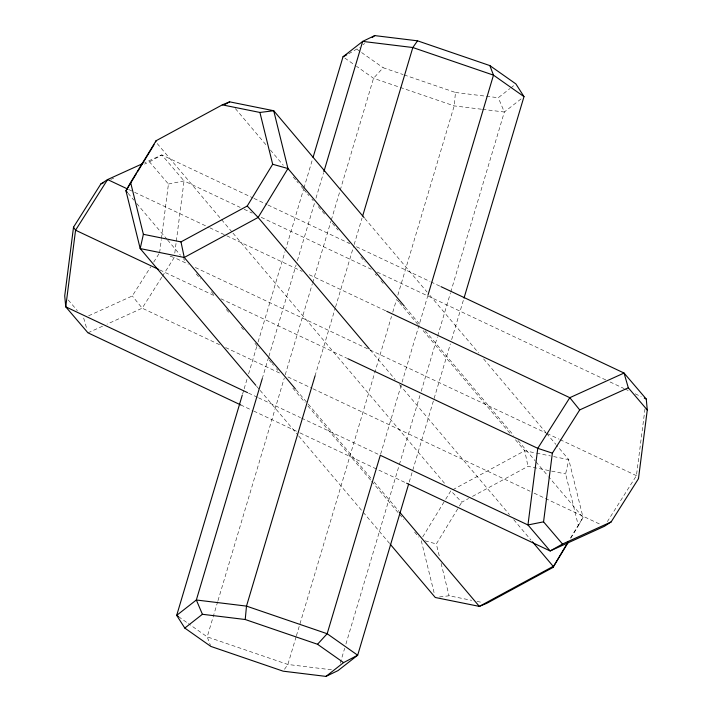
<?xml version="1.0" encoding="UTF-8"?>
<svg xmlns="http://www.w3.org/2000/svg" width="712" height="712" viewBox="0 0 712 712"><rect width="100%" height="100%" fill="white"/><g stroke="black" fill="none" stroke-linecap="round" stroke-linejoin="round"><path stroke-width="0.53" stroke-dasharray="3.56 2.67" d="M404.113 74.902L455.466 92.489L454.194 105.892L397.839 295.16M159.63 252.733L161.312 239.65M161.455 238.556L168.441 184.034L149.484 161.855L144.527 164.107M174.787 253.169L176.184 242.222M176.327 241.128L184.043 180.91L161.838 154.922L144.767 162.683M644.992 408.884L636.43 475.661L607.363 521.611M570.855 538.076L578.375 525.741L565.613 473.925L568.799 459.649L556.624 445.258M242.578 394.092L243.851 389.838M244.163 388.77L247.331 378.134M248.604 373.88L257.788 343.033M258.1 341.965L284.987 251.683M285.298 250.624L303.588 189.196M303.908 188.137L312.426 159.532M262.23 378.722L268.558 357.442M268.878 356.383L296.112 264.909M297.376 260.672L314.722 202.422M315.986 198.185L323.551 172.758M217.676 601.702L207.201 636.857L210.476 645.464M217.988 600.634L284.284 377.992M285.227 374.815L312.354 283.741M312.666 282.682L331 221.094M331.32 220.026L339.891 191.252M340.211 190.184L373.533 78.276L383.154 67.729L403.063 74.546M315.015 376.007L335.245 308.056M335.557 306.997L353.846 245.578M354.167 244.519L362.043 218.041M296.094 636.857L287.87 664.474L283.154 671.176M296.406 635.798L391.502 316.422M392.775 312.176L396.566 299.414M380.608 454.22L401.737 383.261M402.058 382.202L427.627 296.308M340.238 663.157L344.67 648.285M345.934 644.031L399.049 465.639M399.37 464.58L419.938 395.498M421.21 391.235L437.39 336.883M437.711 335.815L450.402 293.184M450.723 292.125L504.345 112.007L521.433 98.639M409.24 482.033L450.376 343.887M451.639 339.624L463.699 299.129M578.375 525.741L583.039 517.446L568.799 459.649L551.604 456.178M422.759 536.866L445.125 500.18M445.694 499.246L450.856 490.773L461.768 502.209L468.594 498.516M439.242 555.832L436.314 543.959L458.875 506.953M459.454 506.001L461.768 502.209M570.419 538.139L583.039 517.446L548.756 476.915M88.635 315.799L132.299 295.961L150.721 266.831M153.694 262.132L159.043 253.677M161.766 277.244L142.195 308.189L107.04 324.165M162.363 276.3L174.226 257.548L188.28 264.179M348.658 53.818L359.631 47.41M362.987 44.785L364.66 43.477M455.466 92.489L498.275 97.713L510.014 88.519M510.851 87.87L514.206 85.244M149.484 161.855L161.838 154.922L253 197.945M452.805 489.723L524.735 450.758L535.486 452.921M472.483 496.406L528.001 466.333L565.613 473.925M110.787 179.433L113.76 178.089M87.959 332.833L103.017 325.989M168.441 184.034L184.043 180.91L240.184 207.406M439.518 596.959L449.076 595.775L471.647 600.332M481.454 109.221L454.194 105.892L373.533 78.276L356.481 66.261M482.54 109.345L504.345 112.007L498.275 97.713M331.481 669.796L287.87 664.474L207.201 636.857L188.36 623.578M536.563 453.143L550.527 455.956M477.013 601.409L482.389 602.494M425.108 540.826L436.314 543.959M170.052 256.169L174.226 257.548M254.006 198.417L267.027 204.558M268.023 205.029L349.405 243.433L347.99 241.76M356.445 246.761L429.888 281.418M430.893 281.89L440.95 286.633M244.189 209.301L252.217 213.084M261.233 217.338L371.237 269.252M377.218 272.073L606.028 380.048M610.051 381.952L624.13 388.592M625.136 389.063L628.153 390.488M635.193 393.816L641.227 396.664M128.641 189.499L133.651 191.857M134.648 192.329L208.785 227.315M209.782 227.787L225.811 235.352M226.816 235.823L302.208 271.406M309.257 274.734L386.714 311.286M195.31 267.498L369.056 349.494M370.062 349.966L546.024 433.003M547.03 433.475L559.08 439.162M560.086 439.642L636.43 475.661L638.477 478.704M159.782 269.946L214.917 295.961M220.898 298.791L346.708 358.163M219.572 344.706L142.195 308.189L132.299 295.961M225.606 347.545L279.878 373.159M287.915 376.951L312.034 388.334M313.04 388.814L530.111 491.244M534.125 493.14L601.391 524.886M248.532 393.095L257.575 397.367M258.581 397.839L300.544 417.641M301.541 418.113L379.3 454.808M240.709 404.923L252.769 410.61M253.775 411.082L299.004 432.424M300.01 432.905L405.644 482.754M357.113 49.386L360.708 51.914M361.607 52.546L383.154 67.729M344.813 58.046L355.582 65.629M178.49 616.628L187.461 622.947M68.227 299.975L77.359 310.655M364.82 218.459L427.04 292.027M429.906 295.409L478.589 352.974M483.599 358.901L545.89 432.558M546.602 433.403L555.912 444.404M405.03 306.97L420.828 325.651M425.117 330.724L513.761 435.539M518.051 440.603L535.193 460.869M535.905 461.714L548.044 476.07M235.378 108.607L266.119 144.954M270.4 150.018L283.269 165.237M293.273 177.065L296.139 180.447M296.851 181.293L298.284 182.984M301.14 186.366L303.285 188.903M303.997 189.748L306.854 193.13M307.575 193.967L308.999 195.658M311.865 199.04L313.289 200.731M318.264 206.605L326.043 215.816M332.415 223.345L338.084 230.047M360.859 256.979L365.149 262.052M375.171 273.897L376.603 275.589M380.893 280.67L383.759 284.052M397.358 300.135L398.782 301.826M399.503 302.671L418.104 324.672M423.115 330.599L510.424 433.83M515.435 439.758L524.735 450.758L528.001 466.333M370.053 349.779L395.16 379.469M399.459 384.56L509.463 514.625M513.77 519.716L530.983 540.07M157.21 143.557L232.263 232.299M232.975 233.144L445.133 484.009M296.165 389.802L371.263 478.598M374.094 481.944L399.005 511.394M128.107 193.326L133.847 200.108M136.713 203.499L166.848 239.134M167.569 239.98L180.474 255.243M183.349 258.643L184.782 260.334M196.263 273.906L200.561 278.997M211.331 291.724L214.196 295.115M226.354 309.498L229.932 313.725M241.377 327.253L243.522 329.79M254.967 343.317L259.257 348.39M269.269 360.236L271.414 362.773M272.126 363.618L273.559 365.309M276.416 368.691L277.849 370.382M292.872 388.147L305.048 402.547M307.913 405.929L370.916 480.431M371.628 481.276L398.836 513.441M399.557 514.295L403.855 519.368M414.589 532.069L418.887 537.151M256.551 386.162L259.426 389.562M260.138 390.407L298.097 435.29M298.809 436.136L362.426 511.358M363.147 512.204L389.562 543.443M83.678 318.05L86.731 328.606M441.102 563.388L449.076 595.775M421.299 540.755L434.213 593.212"/><path stroke-width="1.07" d="M408.608 484.151L357.673 655.218L343.576 662.614L317.534 644.271L245.222 619.511L246.494 606.108L315.015 376.007M142.756 163.591L107.601 179.566L100.864 183.945L73.523 227.173L64.721 295.863L65.744 306.836L87.959 332.833L240.709 404.923M611.136 521.923L562.516 544.021L543.559 521.834L552.37 453.135L579.702 409.916L628.322 387.817L647.279 410.005L638.477 478.704L611.136 521.923L604.399 526.302L550.162 550.954L406.632 483.217M364.108 217.614L273.72 110.734L229.665 101.843L222.304 104.86L156.07 140.745L130.616 182.486L143.379 234.31L140.193 248.577L255.831 385.317M155.777 141.866L156.07 140.745M390.283 544.288L435.272 597.493L479.336 606.384L486.688 603.367L552.921 567.482L568.123 541.903M242.267 395.16L176.692 615.364L184.8 628.073L210.841 646.416L283.154 671.176L325.962 676.4L338.022 670.597L357.673 655.218L327.164 633.724L246.494 606.108L196.343 599.994L176.692 615.364L178.49 616.628M313.058 157.414L343.024 56.782L362.666 41.403L374.726 35.6L417.535 40.824L489.847 65.584L515.889 83.927L523.996 96.636L464.019 298.061M262.23 378.722L196.343 599.994L202.413 614.287L245.222 619.511M323.871 171.699L362.666 41.403L412.818 47.526L493.487 75.143L523.996 96.636M362.675 215.923L412.818 47.526L417.535 40.824M427.948 295.249L493.487 75.143L489.847 65.584M130.616 182.486L125.953 190.78L140.193 248.577L184.257 257.468L295.453 388.957M136.277 173.844L125.953 190.78L127.395 192.471M137.425 171.966L154.059 144.687M143.379 234.31L180.99 241.893L247.224 206.017L272.678 164.267L259.916 112.451L222.304 104.86M552.921 567.482L568.541 541.868M317.534 644.271L327.164 633.724L380.297 455.28L527.957 524.958L550.162 550.954L562.516 544.021M372.207 37.567L374.726 35.6M184.8 628.073L202.413 614.287M325.962 676.4L343.576 662.614M224.796 104.477L229.665 101.843M343.024 56.782L346.78 54.806M100.864 183.945L103.845 182.592M543.559 521.834L527.957 524.958L537.774 448.329L569.805 397.688L624.041 373.043L646.256 399.032L647.279 410.005M259.916 112.451L273.72 110.734L287.959 168.539L404.318 306.124M272.678 164.267L287.959 168.539L258.136 217.454L184.257 257.468L180.99 241.893M552.37 453.135L537.774 448.329L347.714 358.634M440.95 286.633L624.041 373.043L628.322 387.817M644.244 398.088L646.256 399.032M127.635 189.027L107.601 179.566L75.57 230.207L65.744 306.836L247.527 392.623M386.714 311.286L569.805 397.688L579.702 409.916M158.776 269.474L75.57 230.207L73.523 227.173M247.224 206.017L258.136 217.454L369.332 348.933M532.416 541.77L553.215 566.36L479.336 606.384L399.717 512.248"/></g></svg>
